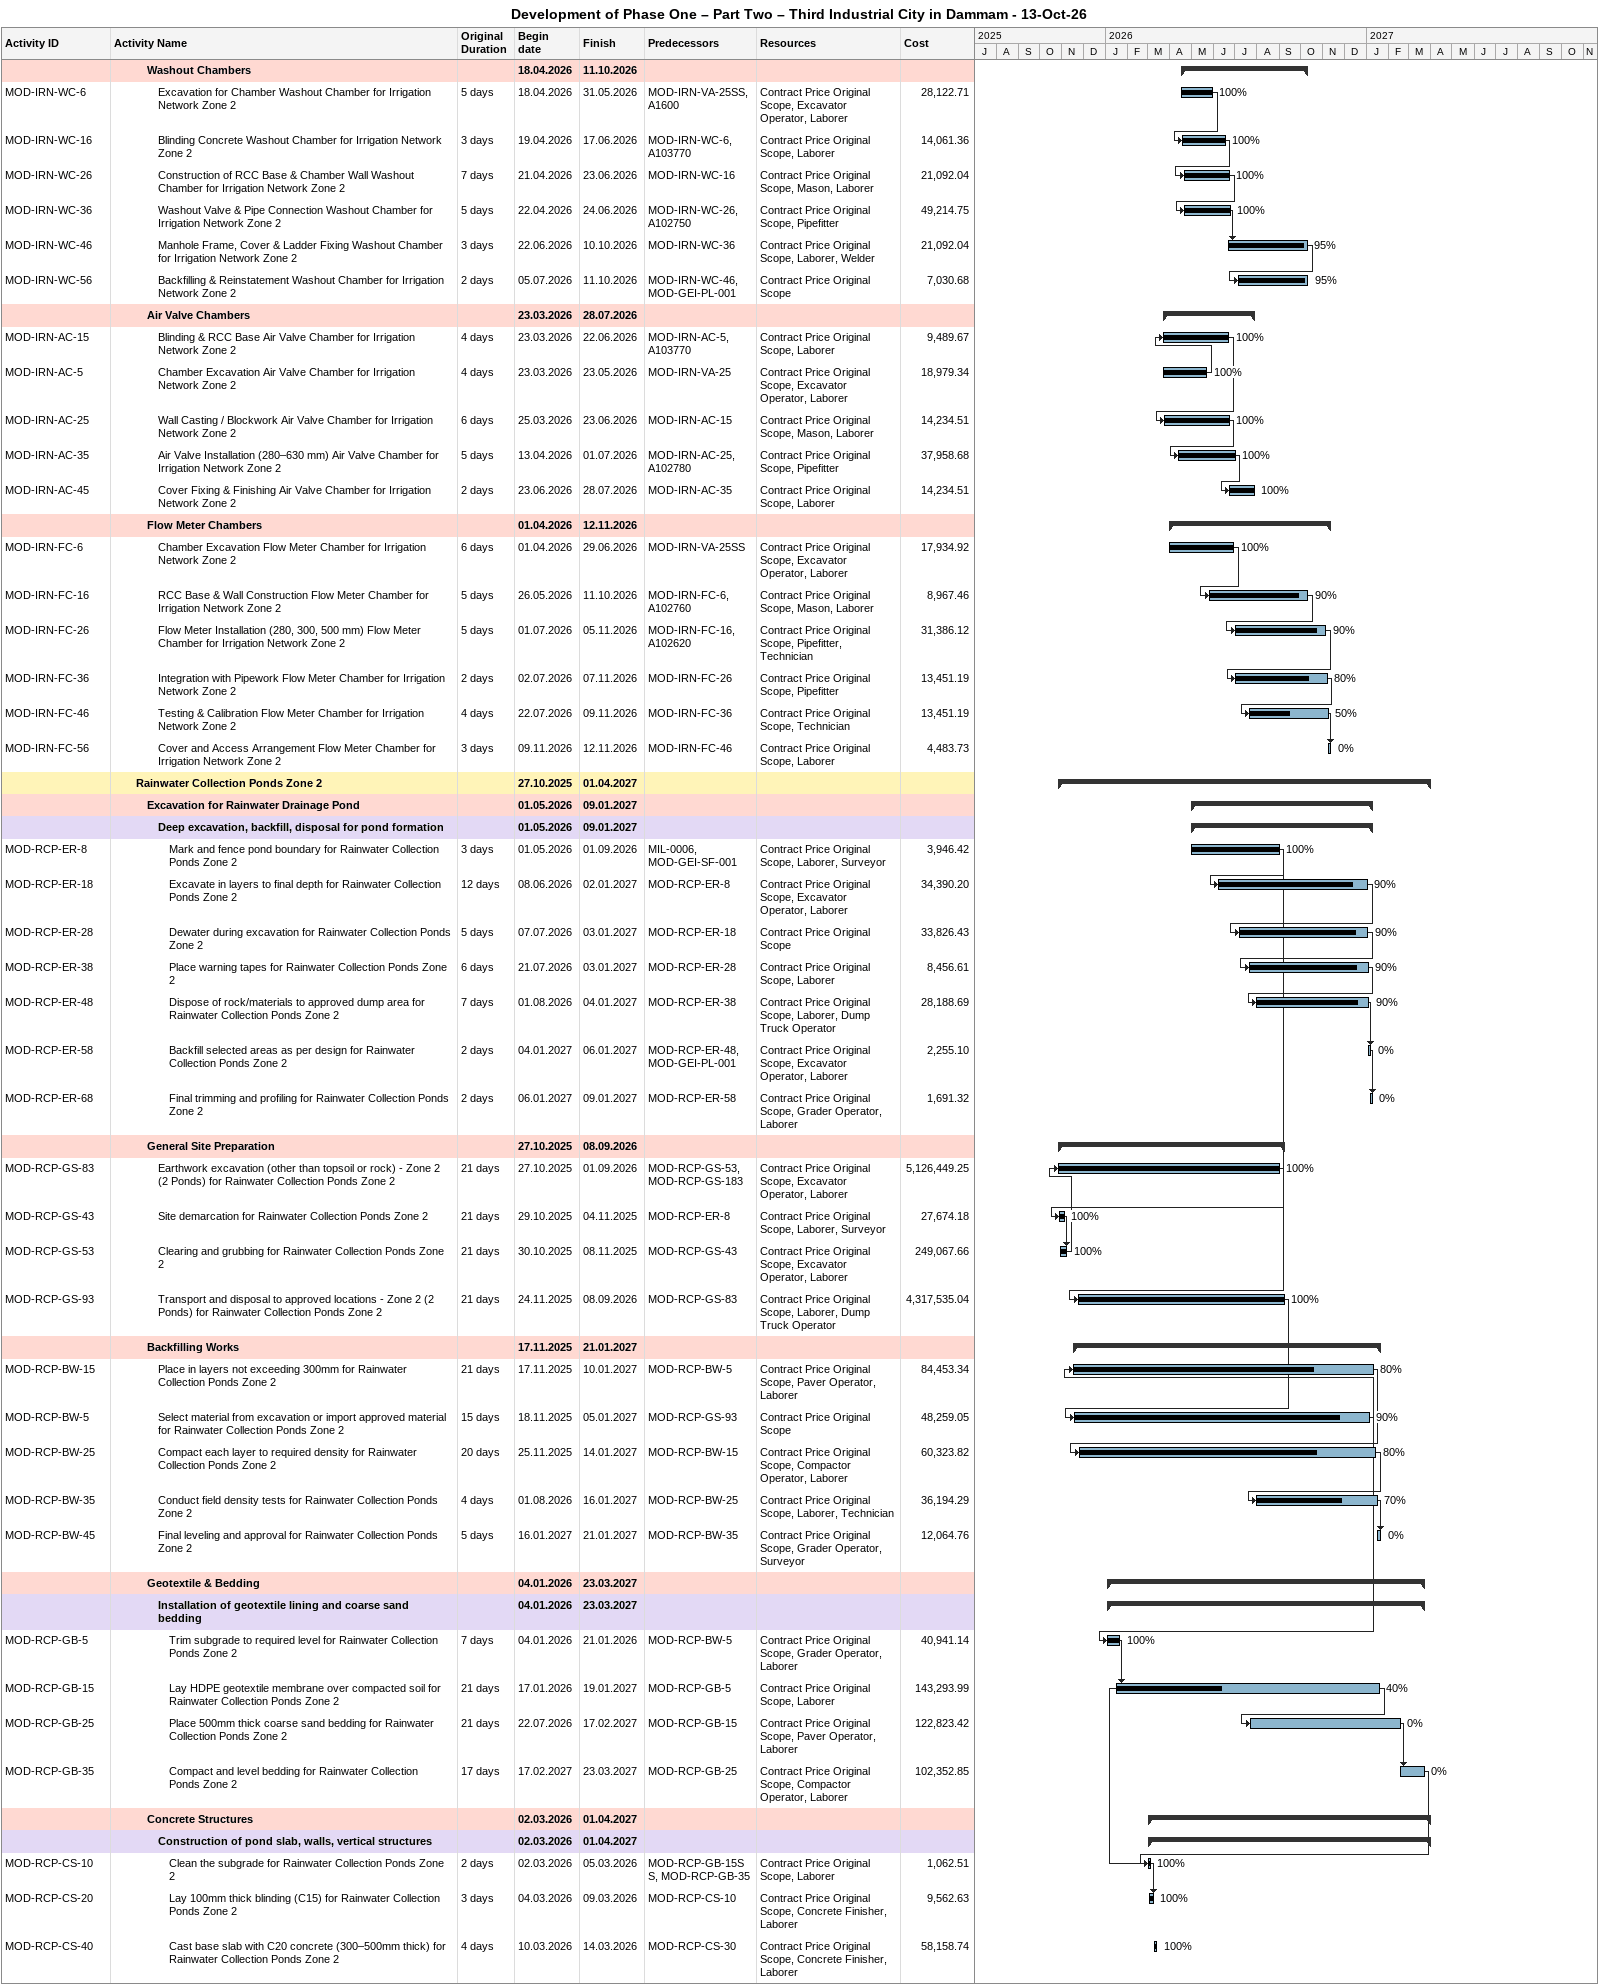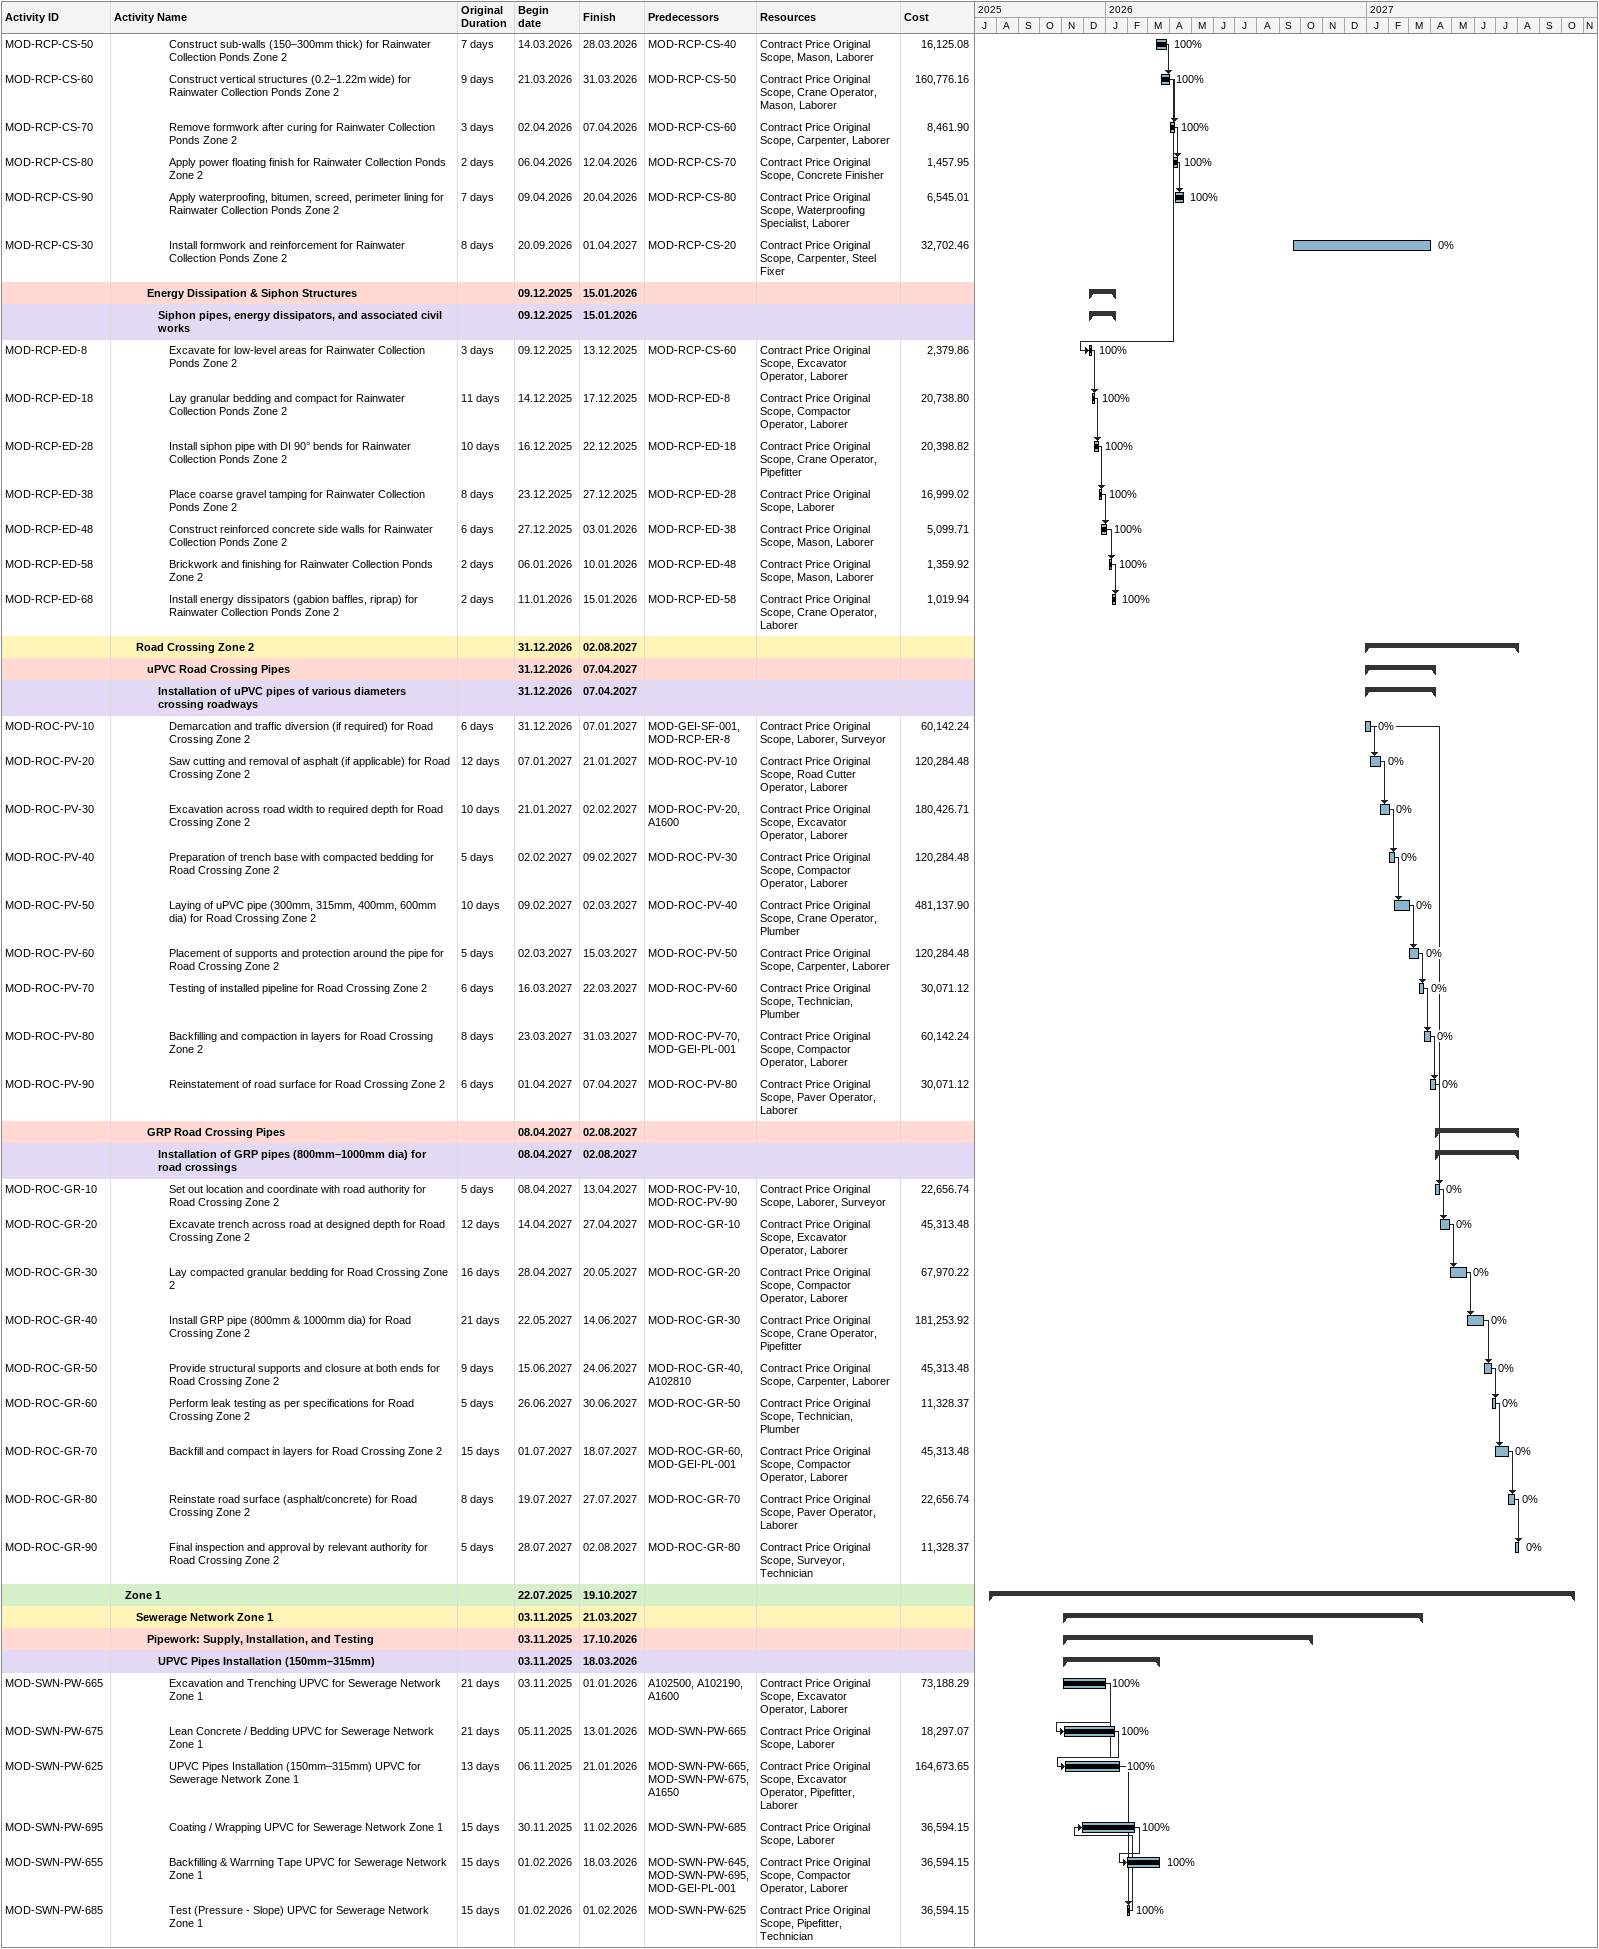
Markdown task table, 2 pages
Development of Phase One – Part Two – Third Industrial City in Dammam - 13-Oct-26

| ID | Level | Task | Original duration | Start | Finish | Predecessors | Resources | % complete | Cost |
|---|---|---|---|---|---|---|---|---|---|
|  | 4 | **Washout Chambers** |  | 2026-04-18 | 2026-10-11 |  |  |  |  |
| MOD-IRN-WC-6 | 5 | Excavation for Chamber Washout Chamber for Irrigation Network Zone 2 | 5d | 2026-04-18 | 2026-05-31 | MOD-IRN-VA-25SS, A1600 | Contract Price Original Scope, Excavator Operator, Laborer | 100 | 28122.71 |
| MOD-IRN-WC-16 | 5 | Blinding Concrete Washout Chamber for Irrigation Network Zone 2 | 3d | 2026-04-19 | 2026-06-17 | MOD-IRN-WC-6, A103770 | Contract Price Original Scope, Laborer | 100 | 14061.36 |
| MOD-IRN-WC-26 | 5 | Construction of RCC Base & Chamber Wall Washout Chamber for Irrigation Network Zone 2 | 7d | 2026-04-21 | 2026-06-23 | MOD-IRN-WC-16 | Contract Price Original Scope, Mason, Laborer | 100 | 21092.04 |
| MOD-IRN-WC-36 | 5 | Washout Valve & Pipe Connection Washout Chamber for Irrigation Network Zone 2 | 5d | 2026-04-22 | 2026-06-24 | MOD-IRN-WC-26, A102750 | Contract Price Original Scope, Pipefitter | 100 | 49214.75 |
| MOD-IRN-WC-46 | 5 | Manhole Frame, Cover & Ladder Fixing Washout Chamber for Irrigation Network Zone 2 | 3d | 2026-06-22 | 2026-10-10 | MOD-IRN-WC-36 | Contract Price Original Scope, Laborer, Welder | 95 | 21092.04 |
| MOD-IRN-WC-56 | 5 | Backfilling & Reinstatement Washout Chamber for Irrigation Network Zone 2 | 2d | 2026-07-05 | 2026-10-11 | MOD-IRN-WC-46, MOD-GEI-PL-001 | Contract Price Original Scope | 95 | 7030.68 |
|  | 4 | **Air Valve Chambers** |  | 2026-03-23 | 2026-07-28 |  |  |  |  |
| MOD-IRN-AC-15 | 5 | Blinding & RCC Base Air Valve Chamber for Irrigation Network Zone 2 | 4d | 2026-03-23 | 2026-06-22 | MOD-IRN-AC-5, A103770 | Contract Price Original Scope, Laborer | 100 | 9489.67 |
| MOD-IRN-AC-5 | 5 | Chamber Excavation Air Valve Chamber for Irrigation Network Zone 2 | 4d | 2026-03-23 | 2026-05-23 | MOD-IRN-VA-25 | Contract Price Original Scope, Excavator Operator, Laborer | 100 | 18979.34 |
| MOD-IRN-AC-25 | 5 | Wall Casting / Blockwork Air Valve Chamber for Irrigation Network Zone 2 | 6d | 2026-03-25 | 2026-06-23 | MOD-IRN-AC-15 | Contract Price Original Scope, Mason, Laborer | 100 | 14234.51 |
| MOD-IRN-AC-35 | 5 | Air Valve Installation (280–630 mm) Air Valve Chamber for Irrigation Network Zone 2 | 5d | 2026-04-13 | 2026-07-01 | MOD-IRN-AC-25, A102780 | Contract Price Original Scope, Pipefitter | 100 | 37958.68 |
| MOD-IRN-AC-45 | 5 | Cover Fixing & Finishing Air Valve Chamber for Irrigation Network Zone 2 | 2d | 2026-06-23 | 2026-07-28 | MOD-IRN-AC-35 | Contract Price Original Scope, Laborer | 100 | 14234.51 |
|  | 4 | **Flow Meter Chambers** |  | 2026-04-01 | 2026-11-12 |  |  |  |  |
| MOD-IRN-FC-6 | 5 | Chamber Excavation Flow Meter Chamber for Irrigation Network Zone 2 | 6d | 2026-04-01 | 2026-06-29 | MOD-IRN-VA-25SS | Contract Price Original Scope, Excavator Operator, Laborer | 100 | 17934.92 |
| MOD-IRN-FC-16 | 5 | RCC Base & Wall Construction Flow Meter Chamber for Irrigation Network Zone 2 | 5d | 2026-05-26 | 2026-10-11 | MOD-IRN-FC-6, A102760 | Contract Price Original Scope, Mason, Laborer | 90 | 8967.46 |
| MOD-IRN-FC-26 | 5 | Flow Meter Installation (280, 300, 500 mm) Flow Meter Chamber for Irrigation Network Zone 2 | 5d | 2026-07-01 | 2026-11-05 | MOD-IRN-FC-16, A102620 | Contract Price Original Scope, Pipefitter, Technician | 90 | 31386.12 |
| MOD-IRN-FC-36 | 5 | Integration with Pipework Flow Meter Chamber for Irrigation Network Zone 2 | 2d | 2026-07-02 | 2026-11-07 | MOD-IRN-FC-26 | Contract Price Original Scope, Pipefitter | 80 | 13451.19 |
| MOD-IRN-FC-46 | 5 | Testing & Calibration Flow Meter Chamber for Irrigation Network Zone 2 | 4d | 2026-07-22 | 2026-11-09 | MOD-IRN-FC-36 | Contract Price Original Scope, Technician | 50 | 13451.19 |
| MOD-IRN-FC-56 | 5 | Cover and Access Arrangement Flow Meter Chamber for Irrigation Network Zone 2 | 3d | 2026-11-09 | 2026-11-12 | MOD-IRN-FC-46 | Contract Price Original Scope, Laborer | 0 | 4483.73 |
|  | 3 | **Rainwater Collection Ponds Zone 2** |  | 2025-10-27 | 2027-04-01 |  |  |  |  |
|  | 4 | **Excavation for Rainwater Drainage Pond** |  | 2026-05-01 | 2027-01-09 |  |  |  |  |
|  | 5 | **Deep excavation, backfill, disposal for pond formation** |  | 2026-05-01 | 2027-01-09 |  |  |  |  |
| MOD-RCP-ER-8 | 6 | Mark and fence pond boundary for Rainwater Collection Ponds Zone 2 | 3d | 2026-05-01 | 2026-09-01 | MIL-0006, MOD-GEI-SF-001 | Contract Price Original Scope, Laborer, Surveyor | 100 | 3946.42 |
| MOD-RCP-ER-18 | 6 | Excavate in layers to final depth for Rainwater Collection Ponds Zone 2 | 12d | 2026-06-08 | 2027-01-02 | MOD-RCP-ER-8 | Contract Price Original Scope, Excavator Operator, Laborer | 90 | 34390.20 |
| MOD-RCP-ER-28 | 6 | Dewater during excavation for Rainwater Collection Ponds Zone 2 | 5d | 2026-07-07 | 2027-01-03 | MOD-RCP-ER-18 | Contract Price Original Scope | 90 | 33826.43 |
| MOD-RCP-ER-38 | 6 | Place warning tapes for Rainwater Collection Ponds Zone 2 | 6d | 2026-07-21 | 2027-01-03 | MOD-RCP-ER-28 | Contract Price Original Scope, Laborer | 90 | 8456.61 |
| MOD-RCP-ER-48 | 6 | Dispose of rock/materials to approved dump area for Rainwater Collection Ponds Zone 2 | 7d | 2026-08-01 | 2027-01-04 | MOD-RCP-ER-38 | Contract Price Original Scope, Laborer, Dump Truck Operator | 90 | 28188.69 |
| MOD-RCP-ER-58 | 6 | Backfill selected areas as per design for Rainwater Collection Ponds Zone 2 | 2d | 2027-01-04 | 2027-01-06 | MOD-RCP-ER-48, MOD-GEI-PL-001 | Contract Price Original Scope, Excavator Operator, Laborer | 0 | 2255.10 |
| MOD-RCP-ER-68 | 6 | Final trimming and profiling for Rainwater Collection Ponds Zone 2 | 2d | 2027-01-06 | 2027-01-09 | MOD-RCP-ER-58 | Contract Price Original Scope, Grader Operator, Laborer | 0 | 1691.32 |
|  | 4 | **General Site Preparation** |  | 2025-10-27 | 2026-09-08 |  |  |  |  |
| MOD-RCP-GS-83 | 5 | Earthwork excavation (other than topsoil or rock) - Zone 2 (2 Ponds) for Rainwater Collection Ponds Zone 2 | 21d | 2025-10-27 | 2026-09-01 | MOD-RCP-GS-53, MOD-RCP-GS-183 | Contract Price Original Scope, Excavator Operator, Laborer | 100 | 5126449.25 |
| MOD-RCP-GS-43 | 5 | Site demarcation for Rainwater Collection Ponds Zone 2 | 21d | 2025-10-29 | 2025-11-04 | MOD-RCP-ER-8 | Contract Price Original Scope, Laborer, Surveyor | 100 | 27674.18 |
| MOD-RCP-GS-53 | 5 | Clearing and grubbing for Rainwater Collection Ponds Zone 2 | 21d | 2025-10-30 | 2025-11-08 | MOD-RCP-GS-43 | Contract Price Original Scope, Excavator Operator, Laborer | 100 | 249067.66 |
| MOD-RCP-GS-93 | 5 | Transport and disposal to approved locations - Zone 2 (2 Ponds) for Rainwater Collection Ponds Zone 2 | 21d | 2025-11-24 | 2026-09-08 | MOD-RCP-GS-83 | Contract Price Original Scope, Laborer, Dump Truck Operator | 100 | 4317535.04 |
|  | 4 | **Backfilling Works** |  | 2025-11-17 | 2027-01-21 |  |  |  |  |
| MOD-RCP-BW-15 | 5 | Place in layers not exceeding 300mm for Rainwater Collection Ponds Zone 2 | 21d | 2025-11-17 | 2027-01-10 | MOD-RCP-BW-5 | Contract Price Original Scope, Paver Operator, Laborer | 80 | 84453.34 |
| MOD-RCP-BW-5 | 5 | Select material from excavation or import approved material for Rainwater Collection Ponds Zone 2 | 15d | 2025-11-18 | 2027-01-05 | MOD-RCP-GS-93 | Contract Price Original Scope | 90 | 48259.05 |
| MOD-RCP-BW-25 | 5 | Compact each layer to required density for Rainwater Collection Ponds Zone 2 | 20d | 2025-11-25 | 2027-01-14 | MOD-RCP-BW-15 | Contract Price Original Scope, Compactor Operator, Laborer | 80 | 60323.82 |
| MOD-RCP-BW-35 | 5 | Conduct field density tests for Rainwater Collection Ponds Zone 2 | 4d | 2026-08-01 | 2027-01-16 | MOD-RCP-BW-25 | Contract Price Original Scope, Laborer, Technician | 70 | 36194.29 |
| MOD-RCP-BW-45 | 5 | Final leveling and approval for Rainwater Collection Ponds Zone 2 | 5d | 2027-01-16 | 2027-01-21 | MOD-RCP-BW-35 | Contract Price Original Scope, Grader Operator, Surveyor | 0 | 12064.76 |
|  | 4 | **Geotextile & Bedding** |  | 2026-01-04 | 2027-03-23 |  |  |  |  |
|  | 5 | **Installation of geotextile lining and coarse sand bedding** |  | 2026-01-04 | 2027-03-23 |  |  |  |  |
| MOD-RCP-GB-5 | 6 | Trim subgrade to required level for Rainwater Collection Ponds Zone 2 | 7d | 2026-01-04 | 2026-01-21 | MOD-RCP-BW-5 | Contract Price Original Scope, Grader Operator, Laborer | 100 | 40941.14 |
| MOD-RCP-GB-15 | 6 | Lay HDPE geotextile membrane over compacted soil for Rainwater Collection Ponds Zone 2 | 21d | 2026-01-17 | 2027-01-19 | MOD-RCP-GB-5 | Contract Price Original Scope, Laborer | 40 | 143293.99 |
| MOD-RCP-GB-25 | 6 | Place 500mm thick coarse sand bedding for Rainwater Collection Ponds Zone 2 | 21d | 2026-07-22 | 2027-02-17 | MOD-RCP-GB-15 | Contract Price Original Scope, Paver Operator, Laborer | 0 | 122823.42 |
| MOD-RCP-GB-35 | 6 | Compact and level bedding for Rainwater Collection Ponds Zone 2 | 17d | 2027-02-17 | 2027-03-23 | MOD-RCP-GB-25 | Contract Price Original Scope, Compactor Operator, Laborer | 0 | 102352.85 |
|  | 4 | **Concrete Structures** |  | 2026-03-02 | 2027-04-01 |  |  |  |  |
|  | 5 | **Construction of pond slab, walls, vertical structures** |  | 2026-03-02 | 2027-04-01 |  |  |  |  |
| MOD-RCP-CS-10 | 6 | Clean the subgrade for Rainwater Collection Ponds Zone 2 | 2d | 2026-03-02 | 2026-03-05 | MOD-RCP-GB-15SS, MOD-RCP-GB-35 | Contract Price Original Scope, Laborer | 100 | 1062.51 |
| MOD-RCP-CS-20 | 6 | Lay 100mm thick blinding (C15) for Rainwater Collection Ponds Zone 2 | 3d | 2026-03-04 | 2026-03-09 | MOD-RCP-CS-10 | Contract Price Original Scope, Concrete Finisher, Laborer | 100 | 9562.63 |
| MOD-RCP-CS-40 | 6 | Cast base slab with C20 concrete (300–500mm thick) for Rainwater Collection Ponds Zone 2 | 4d | 2026-03-10 | 2026-03-14 | MOD-RCP-CS-30 | Contract Price Original Scope, Concrete Finisher, Laborer | 100 | 58158.74 |
| MOD-RCP-CS-50 | 6 | Construct sub-walls (150–300mm thick) for Rainwater Collection Ponds Zone 2 | 7d | 2026-03-14 | 2026-03-28 | MOD-RCP-CS-40 | Contract Price Original Scope, Mason, Laborer | 100 | 16125.08 |
| MOD-RCP-CS-60 | 6 | Construct vertical structures (0.2–1.22m wide) for Rainwater Collection Ponds Zone 2 | 9d | 2026-03-21 | 2026-03-31 | MOD-RCP-CS-50 | Contract Price Original Scope, Crane Operator, Mason, Laborer | 100 | 160776.16 |
| MOD-RCP-CS-70 | 6 | Remove formwork after curing for Rainwater Collection Ponds Zone 2 | 3d | 2026-04-02 | 2026-04-07 | MOD-RCP-CS-60 | Contract Price Original Scope, Carpenter, Laborer | 100 | 8461.90 |
| MOD-RCP-CS-80 | 6 | Apply power floating finish for Rainwater Collection Ponds Zone 2 | 2d | 2026-04-06 | 2026-04-12 | MOD-RCP-CS-70 | Contract Price Original Scope, Concrete Finisher | 100 | 1457.95 |
| MOD-RCP-CS-90 | 6 | Apply waterproofing, bitumen, screed, perimeter lining for Rainwater Collection Ponds Zone 2 | 7d | 2026-04-09 | 2026-04-20 | MOD-RCP-CS-80 | Contract Price Original Scope, Waterproofing Specialist, Laborer | 100 | 6545.01 |
| MOD-RCP-CS-30 | 6 | Install formwork and reinforcement for Rainwater Collection Ponds Zone 2 | 8d | 2026-09-20 | 2027-04-01 | MOD-RCP-CS-20 | Contract Price Original Scope, Carpenter, Steel Fixer | 0 | 32702.46 |
|  | 4 | **Energy Dissipation & Siphon Structures** |  | 2025-12-09 | 2026-01-15 |  |  |  |  |
|  | 5 | **Siphon pipes, energy dissipators, and associated civil works** |  | 2025-12-09 | 2026-01-15 |  |  |  |  |
| MOD-RCP-ED-8 | 6 | Excavate for low-level areas for Rainwater Collection Ponds Zone 2 | 3d | 2025-12-09 | 2025-12-13 | MOD-RCP-CS-60 | Contract Price Original Scope, Excavator Operator, Laborer | 100 | 2379.86 |
| MOD-RCP-ED-18 | 6 | Lay granular bedding and compact for Rainwater Collection Ponds Zone 2 | 11d | 2025-12-14 | 2025-12-17 | MOD-RCP-ED-8 | Contract Price Original Scope, Compactor Operator, Laborer | 100 | 20738.80 |
| MOD-RCP-ED-28 | 6 | Install siphon pipe with DI 90° bends for Rainwater Collection Ponds Zone 2 | 10d | 2025-12-16 | 2025-12-22 | MOD-RCP-ED-18 | Contract Price Original Scope, Crane Operator, Pipefitter | 100 | 20398.82 |
| MOD-RCP-ED-38 | 6 | Place coarse gravel tamping for Rainwater Collection Ponds Zone 2 | 8d | 2025-12-23 | 2025-12-27 | MOD-RCP-ED-28 | Contract Price Original Scope, Laborer | 100 | 16999.02 |
| MOD-RCP-ED-48 | 6 | Construct reinforced concrete side walls for Rainwater Collection Ponds Zone 2 | 6d | 2025-12-27 | 2026-01-03 | MOD-RCP-ED-38 | Contract Price Original Scope, Mason, Laborer | 100 | 5099.71 |
| MOD-RCP-ED-58 | 6 | Brickwork and finishing for Rainwater Collection Ponds Zone 2 | 2d | 2026-01-06 | 2026-01-10 | MOD-RCP-ED-48 | Contract Price Original Scope, Mason, Laborer | 100 | 1359.92 |
| MOD-RCP-ED-68 | 6 | Install energy dissipators (gabion baffles, riprap) for Rainwater Collection Ponds Zone 2 | 2d | 2026-01-11 | 2026-01-15 | MOD-RCP-ED-58 | Contract Price Original Scope, Crane Operator, Laborer | 100 | 1019.94 |
|  | 3 | **Road Crossing Zone 2** |  | 2026-12-31 | 2027-08-02 |  |  |  |  |
|  | 4 | **uPVC Road Crossing Pipes** |  | 2026-12-31 | 2027-04-07 |  |  |  |  |
|  | 5 | **Installation of uPVC pipes of various diameters crossing roadways** |  | 2026-12-31 | 2027-04-07 |  |  |  |  |
| MOD-ROC-PV-10 | 6 | Demarcation and traffic diversion (if required) for Road Crossing Zone 2 | 6d | 2026-12-31 | 2027-01-07 | MOD-GEI-SF-001, MOD-RCP-ER-8 | Contract Price Original Scope, Laborer, Surveyor | 0 | 60142.24 |
| MOD-ROC-PV-20 | 6 | Saw cutting and removal of asphalt (if applicable) for Road Crossing Zone 2 | 12d | 2027-01-07 | 2027-01-21 | MOD-ROC-PV-10 | Contract Price Original Scope, Road Cutter Operator, Laborer | 0 | 120284.48 |
| MOD-ROC-PV-30 | 6 | Excavation across road width to required depth for Road Crossing Zone 2 | 10d | 2027-01-21 | 2027-02-02 | MOD-ROC-PV-20, A1600 | Contract Price Original Scope, Excavator Operator, Laborer | 0 | 180426.71 |
| MOD-ROC-PV-40 | 6 | Preparation of trench base with compacted bedding for Road Crossing Zone 2 | 5d | 2027-02-02 | 2027-02-09 | MOD-ROC-PV-30 | Contract Price Original Scope, Compactor Operator, Laborer | 0 | 120284.48 |
| MOD-ROC-PV-50 | 6 | Laying of uPVC pipe (300mm, 315mm, 400mm, 600mm dia) for Road Crossing Zone 2 | 10d | 2027-02-09 | 2027-03-02 | MOD-ROC-PV-40 | Contract Price Original Scope, Crane Operator, Plumber | 0 | 481137.90 |
| MOD-ROC-PV-60 | 6 | Placement of supports and protection around the pipe for Road Crossing Zone 2 | 5d | 2027-03-02 | 2027-03-15 | MOD-ROC-PV-50 | Contract Price Original Scope, Carpenter, Laborer | 0 | 120284.48 |
| MOD-ROC-PV-70 | 6 | Testing of installed pipeline for Road Crossing Zone 2 | 6d | 2027-03-16 | 2027-03-22 | MOD-ROC-PV-60 | Contract Price Original Scope, Technician, Plumber | 0 | 30071.12 |
| MOD-ROC-PV-80 | 6 | Backfilling and compaction in layers for Road Crossing Zone 2 | 8d | 2027-03-23 | 2027-03-31 | MOD-ROC-PV-70, MOD-GEI-PL-001 | Contract Price Original Scope, Compactor Operator, Laborer | 0 | 60142.24 |
| MOD-ROC-PV-90 | 6 | Reinstatement of road surface for Road Crossing Zone 2 | 6d | 2027-04-01 | 2027-04-07 | MOD-ROC-PV-80 | Contract Price Original Scope, Paver Operator, Laborer | 0 | 30071.12 |
|  | 4 | **GRP Road Crossing Pipes** |  | 2027-04-08 | 2027-08-02 |  |  |  |  |
|  | 5 | **Installation of GRP pipes (800mm–1000mm dia) for road crossings** |  | 2027-04-08 | 2027-08-02 |  |  |  |  |
| MOD-ROC-GR-10 | 6 | Set out location and coordinate with road authority for Road Crossing Zone 2 | 5d | 2027-04-08 | 2027-04-13 | MOD-ROC-PV-10, MOD-ROC-PV-90 | Contract Price Original Scope, Laborer, Surveyor | 0 | 22656.74 |
| MOD-ROC-GR-20 | 6 | Excavate trench across road at designed depth for Road Crossing Zone 2 | 12d | 2027-04-14 | 2027-04-27 | MOD-ROC-GR-10 | Contract Price Original Scope, Excavator Operator, Laborer | 0 | 45313.48 |
| MOD-ROC-GR-30 | 6 | Lay compacted granular bedding for Road Crossing Zone 2 | 16d | 2027-04-28 | 2027-05-20 | MOD-ROC-GR-20 | Contract Price Original Scope, Compactor Operator, Laborer | 0 | 67970.22 |
| MOD-ROC-GR-40 | 6 | Install GRP pipe (800mm & 1000mm dia) for Road Crossing Zone 2 | 21d | 2027-05-22 | 2027-06-14 | MOD-ROC-GR-30 | Contract Price Original Scope, Crane Operator, Pipefitter | 0 | 181253.92 |
| MOD-ROC-GR-50 | 6 | Provide structural supports and closure at both ends for Road Crossing Zone 2 | 9d | 2027-06-15 | 2027-06-24 | MOD-ROC-GR-40, A102810 | Contract Price Original Scope, Carpenter, Laborer | 0 | 45313.48 |
| MOD-ROC-GR-60 | 6 | Perform leak testing as per specifications for Road Crossing Zone 2 | 5d | 2027-06-26 | 2027-06-30 | MOD-ROC-GR-50 | Contract Price Original Scope, Technician, Plumber | 0 | 11328.37 |
| MOD-ROC-GR-70 | 6 | Backfill and compact in layers for Road Crossing Zone 2 | 15d | 2027-07-01 | 2027-07-18 | MOD-ROC-GR-60, MOD-GEI-PL-001 | Contract Price Original Scope, Compactor Operator, Laborer | 0 | 45313.48 |
| MOD-ROC-GR-80 | 6 | Reinstate road surface (asphalt/concrete) for Road Crossing Zone 2 | 8d | 2027-07-19 | 2027-07-27 | MOD-ROC-GR-70 | Contract Price Original Scope, Paver Operator, Laborer | 0 | 22656.74 |
| MOD-ROC-GR-90 | 6 | Final inspection and approval by relevant authority for Road Crossing Zone 2 | 5d | 2027-07-28 | 2027-08-02 | MOD-ROC-GR-80 | Contract Price Original Scope, Surveyor, Technician | 0 | 11328.37 |
|  | 2 | **Zone 1** |  | 2025-07-22 | 2027-10-19 |  |  |  |  |
|  | 3 | **Sewerage Network Zone 1** |  | 2025-11-03 | 2027-03-21 |  |  |  |  |
|  | 4 | **Pipework: Supply, Installation, and Testing** |  | 2025-11-03 | 2026-10-17 |  |  |  |  |
|  | 5 | **UPVC Pipes Installation (150mm–315mm)** |  | 2025-11-03 | 2026-03-18 |  |  |  |  |
| MOD-SWN-PW-665 | 6 | Excavation and Trenching UPVC for Sewerage Network Zone 1 | 21d | 2025-11-03 | 2026-01-01 | A102500, A102190, A1600 | Contract Price Original Scope, Excavator Operator, Laborer | 100 | 73188.29 |
| MOD-SWN-PW-675 | 6 | Lean Concrete / Bedding UPVC for Sewerage Network Zone 1 | 21d | 2025-11-05 | 2026-01-13 | MOD-SWN-PW-665 | Contract Price Original Scope, Laborer | 100 | 18297.07 |
| MOD-SWN-PW-625 | 6 | UPVC Pipes Installation (150mm–315mm) UPVC for Sewerage Network Zone 1 | 13d | 2025-11-06 | 2026-01-21 | MOD-SWN-PW-665, MOD-SWN-PW-675, A1650 | Contract Price Original Scope, Excavator Operator, Pipefitter, Laborer | 100 | 164673.65 |
| MOD-SWN-PW-695 | 6 | Coating / Wrapping UPVC for Sewerage Network Zone 1 | 15d | 2025-11-30 | 2026-02-11 | MOD-SWN-PW-685 | Contract Price Original Scope, Laborer | 100 | 36594.15 |
| MOD-SWN-PW-655 | 6 | Backfilling & Warrning Tape UPVC for Sewerage Network Zone 1 | 15d | 2026-02-01 | 2026-03-18 | MOD-SWN-PW-645, MOD-SWN-PW-695, MOD-GEI-PL-001 | Contract Price Original Scope, Compactor Operator, Laborer | 100 | 36594.15 |
| MOD-SWN-PW-685 | 6 | Test (Pressure - Slope) UPVC for Sewerage Network Zone 1 | 15d | 2026-02-01 | 2026-02-01 | MOD-SWN-PW-625 | Contract Price Original Scope, Pipefitter, Technician | 100 | 36594.15 |
